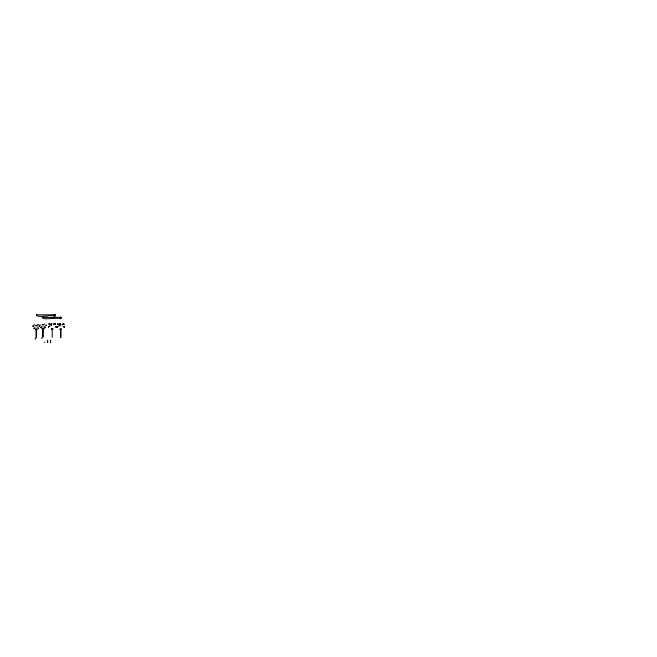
<?xml version="1.0" encoding="UTF-8"?>
<svg xmlns="http://www.w3.org/2000/svg" width="657" height="657" viewBox="0 0 657 657"><rect width="100%" height="100%" fill="white"/><g stroke="black" fill="none" stroke-linecap="round" stroke-linejoin="round"><path stroke-width="0.99" d="M43.231 328.656L42.943 328.18L42.787 328.656M36.521 329.453L36.275 328.976L36.086 329.453M40.767 327.728C42.056 327.252 41.03 327.662 41.826 327.925M39.551 325.404L40.233 324.952M52.289 328.829L51.854 328.861L52.223 328.443M60.953 329.017L60.773 329.017M44.495 328.024L45.218 327.638M40.578 327.424L40.734 327.038M56.017 326.882L55.697 327.342L55.853 326.66A2.571 1.092 22.5 0 0 55.599 326.472L55.517 326.414M36.209 329.091L36.209 329.461M52.199 337.263L52.199 329.173M42.943 328.18L42.91 328.656M34.878 328.968L34.739 328.139M48.873 323.983L48.856 324.139M57.479 324.213L57.471 324.377M37.162 325.272L36.373 325.396L36.62 325.954M59.442 324.501L59.278 324.944M38.147 324.911L38.147 324.525M50.811 340.778L50.581 340.392L50.375 340.86M44.651 324.188L44.725 323.876M53.882 324.303L53.964 323.827M62.719 324.254L61.922 324.755L62.555 324.065M35.215 338.166L35.215 339.382M41.925 337.361L41.925 338.577M50.835 324.279L51.18 323.761A2.571 1.207 -80.7 0 1 51.345 323.63L51.887 324.18L51.238 323.622M37.86 324.944L38.073 324.591M44.504 327.909L44.397 327.301M34.681 328.607L33.926 328.352M35.396 325.305L36.135 325.823M54.055 324.188L53.299 324.517L53.981 323.95M39.625 326.299L39.133 326.57L39.551 326.348M46.146 325.026L45.99 325.741L46.327 325.461M34.295 324.591L34.607 324.952M32.891 325.979L33.556 325.798L33.064 325.864M57.405 324.262L57.873 323.975A2.571 1.585 53.2 0 1 58.12 324.032M59.598 324.295L59.787 323.983A2.571 1.207 -80.7 0 1 59.951 323.86L59.844 323.844M43.042 324.624L43.206 325.133M42.122 324.501L42.68 324.459M42.697 325.108L42.886 324.624M56.929 327.211L57.077 326.874A2.571 1.092 -22.5 0 1 57.307 326.693L57.422 326.628M54.203 324.369L54.942 323.835M62.809 324.599L63.54 324.057M39.937 325.667L39.56 325.363M38.582 328.352L38.443 327.884M45.785 325.059L46.253 325.125M47.55 340.646L47.591 340.203L47.698 340.646M43.929 326.463L44.454 326.225M50.269 324.558L49.365 323.835M58.875 324.78L57.972 324.057M37.769 328.286L38.508 328.443M49.686 326.086L48.848 326.504M58.169 326.406L57.43 326.743M34.082 327.876L33.926 328.377M44.701 341.87L44.676 342.478M48.864 323.893L49.267 323.745A2.571 1.585 53.2 0 1 49.521 323.802M54.843 323.86L54.219 324.706M63.45 324.09L62.744 324.878M37.35 327.153L37.843 327.022M49.02 326.406L49.702 326.094M57.627 326.636L58.046 326.513M43.239 324.459L43.773 324.492M50.934 324.845C50.17 324.501 52.954 326.192 50.885 324.96M59.27 325.034L59.426 325.149M42.122 328.492L43.797 328.492M51.32 328.804L52.979 328.804M42.122 328.87L43.797 328.87M59.927 329.034L61.586 329.034M51.32 329.173L52.979 329.173M35.421 329.297L37.088 329.297M59.927 329.403L61.586 329.403M35.421 329.666L37.088 329.666M41.473 326.184L41.999 326.439M39.174 325.765L39.617 325.979M34.895 327.046L35.166 327.153M63.885 326.636L63.072 326.685L64.164 326.792M45.185 327.038L45.341 327.424M33.187 326.513L32.883 326.299M58.054 324.082L58.539 324.476M49.464 323.86L49.932 324.254M60.009 323.794L60.493 324.41L60.107 323.844M64.123 326.644L64.197 326.693A2.571 1.092 22.5 0 1 64.443 326.874L64.304 327.572L64.402 326.972M59.828 325.281L60.255 325.888L59.557 325.1M63.86 323.991L64.066 324.632M55.443 323.893L55.032 323.745A2.571 1.585 -53.2 0 0 54.786 323.802M42.976 328.18L43.009 328.656M56.896 327.219L57.208 327.572L56.888 327.112M64.033 324.213L63.639 323.975A2.571 1.585 -53.2 0 0 63.392 324.032M55.369 323.844L55.566 324.517L55.434 323.983M48.281 326.882L48.602 327.342L48.47 326.644A2.571 1.092 -22.5 0 1 48.708 326.472M60.805 329.403L60.773 337.599L60.707 329.403M47.682 342.584L47.846 341.755L47.403 341.755L47.567 342.584M43.009 328.87L42.943 337.131L42.91 328.87M36.299 329.666L36.275 337.936L36.209 329.666M50.589 342.051L50.581 342.593L50.589 342.051M53.989 315.13L54.301 315.869L55.196 315.631L54.958 314.736L53.989 315.13M59.82 317.668L60.452 318.382L61.109 317.807L60.452 317.241L59.82 317.668M36.422 314.818L36.472 315.007A3.359 3.359 0 0 0 37.679 315.992L37.917 316.091A3.359 3.359 0 0 0 38.944 316.313A29.647 29.647 0 0 0 43.617 316.222L47.633 316.033A0.862 0.862 0 0 0 48.068 315.886L48.84 315.459L53.833 315.762A0.92 0.92 0 0 0 55.221 316.001A0.92 0.92 0 0 0 55.221 314.596A0.92 0.92 0 0 0 53.833 314.843L36.422 314.818M42.253 317.388L42.294 317.561A3.359 2.907 0 0 0 43.51 318.407L43.748 318.497A3.359 2.907 0 0 0 44.766 318.694A29.647 25.672 0 0 0 49.439 318.604L53.455 318.44A0.862 0.747 0 0 0 53.899 318.317L59.656 318.21A0.92 0.797 0 0 0 61.044 318.423A0.92 0.797 0 0 0 61.044 317.2A0.92 0.797 0 0 0 59.656 317.413L42.327 317.372"/></g></svg>
